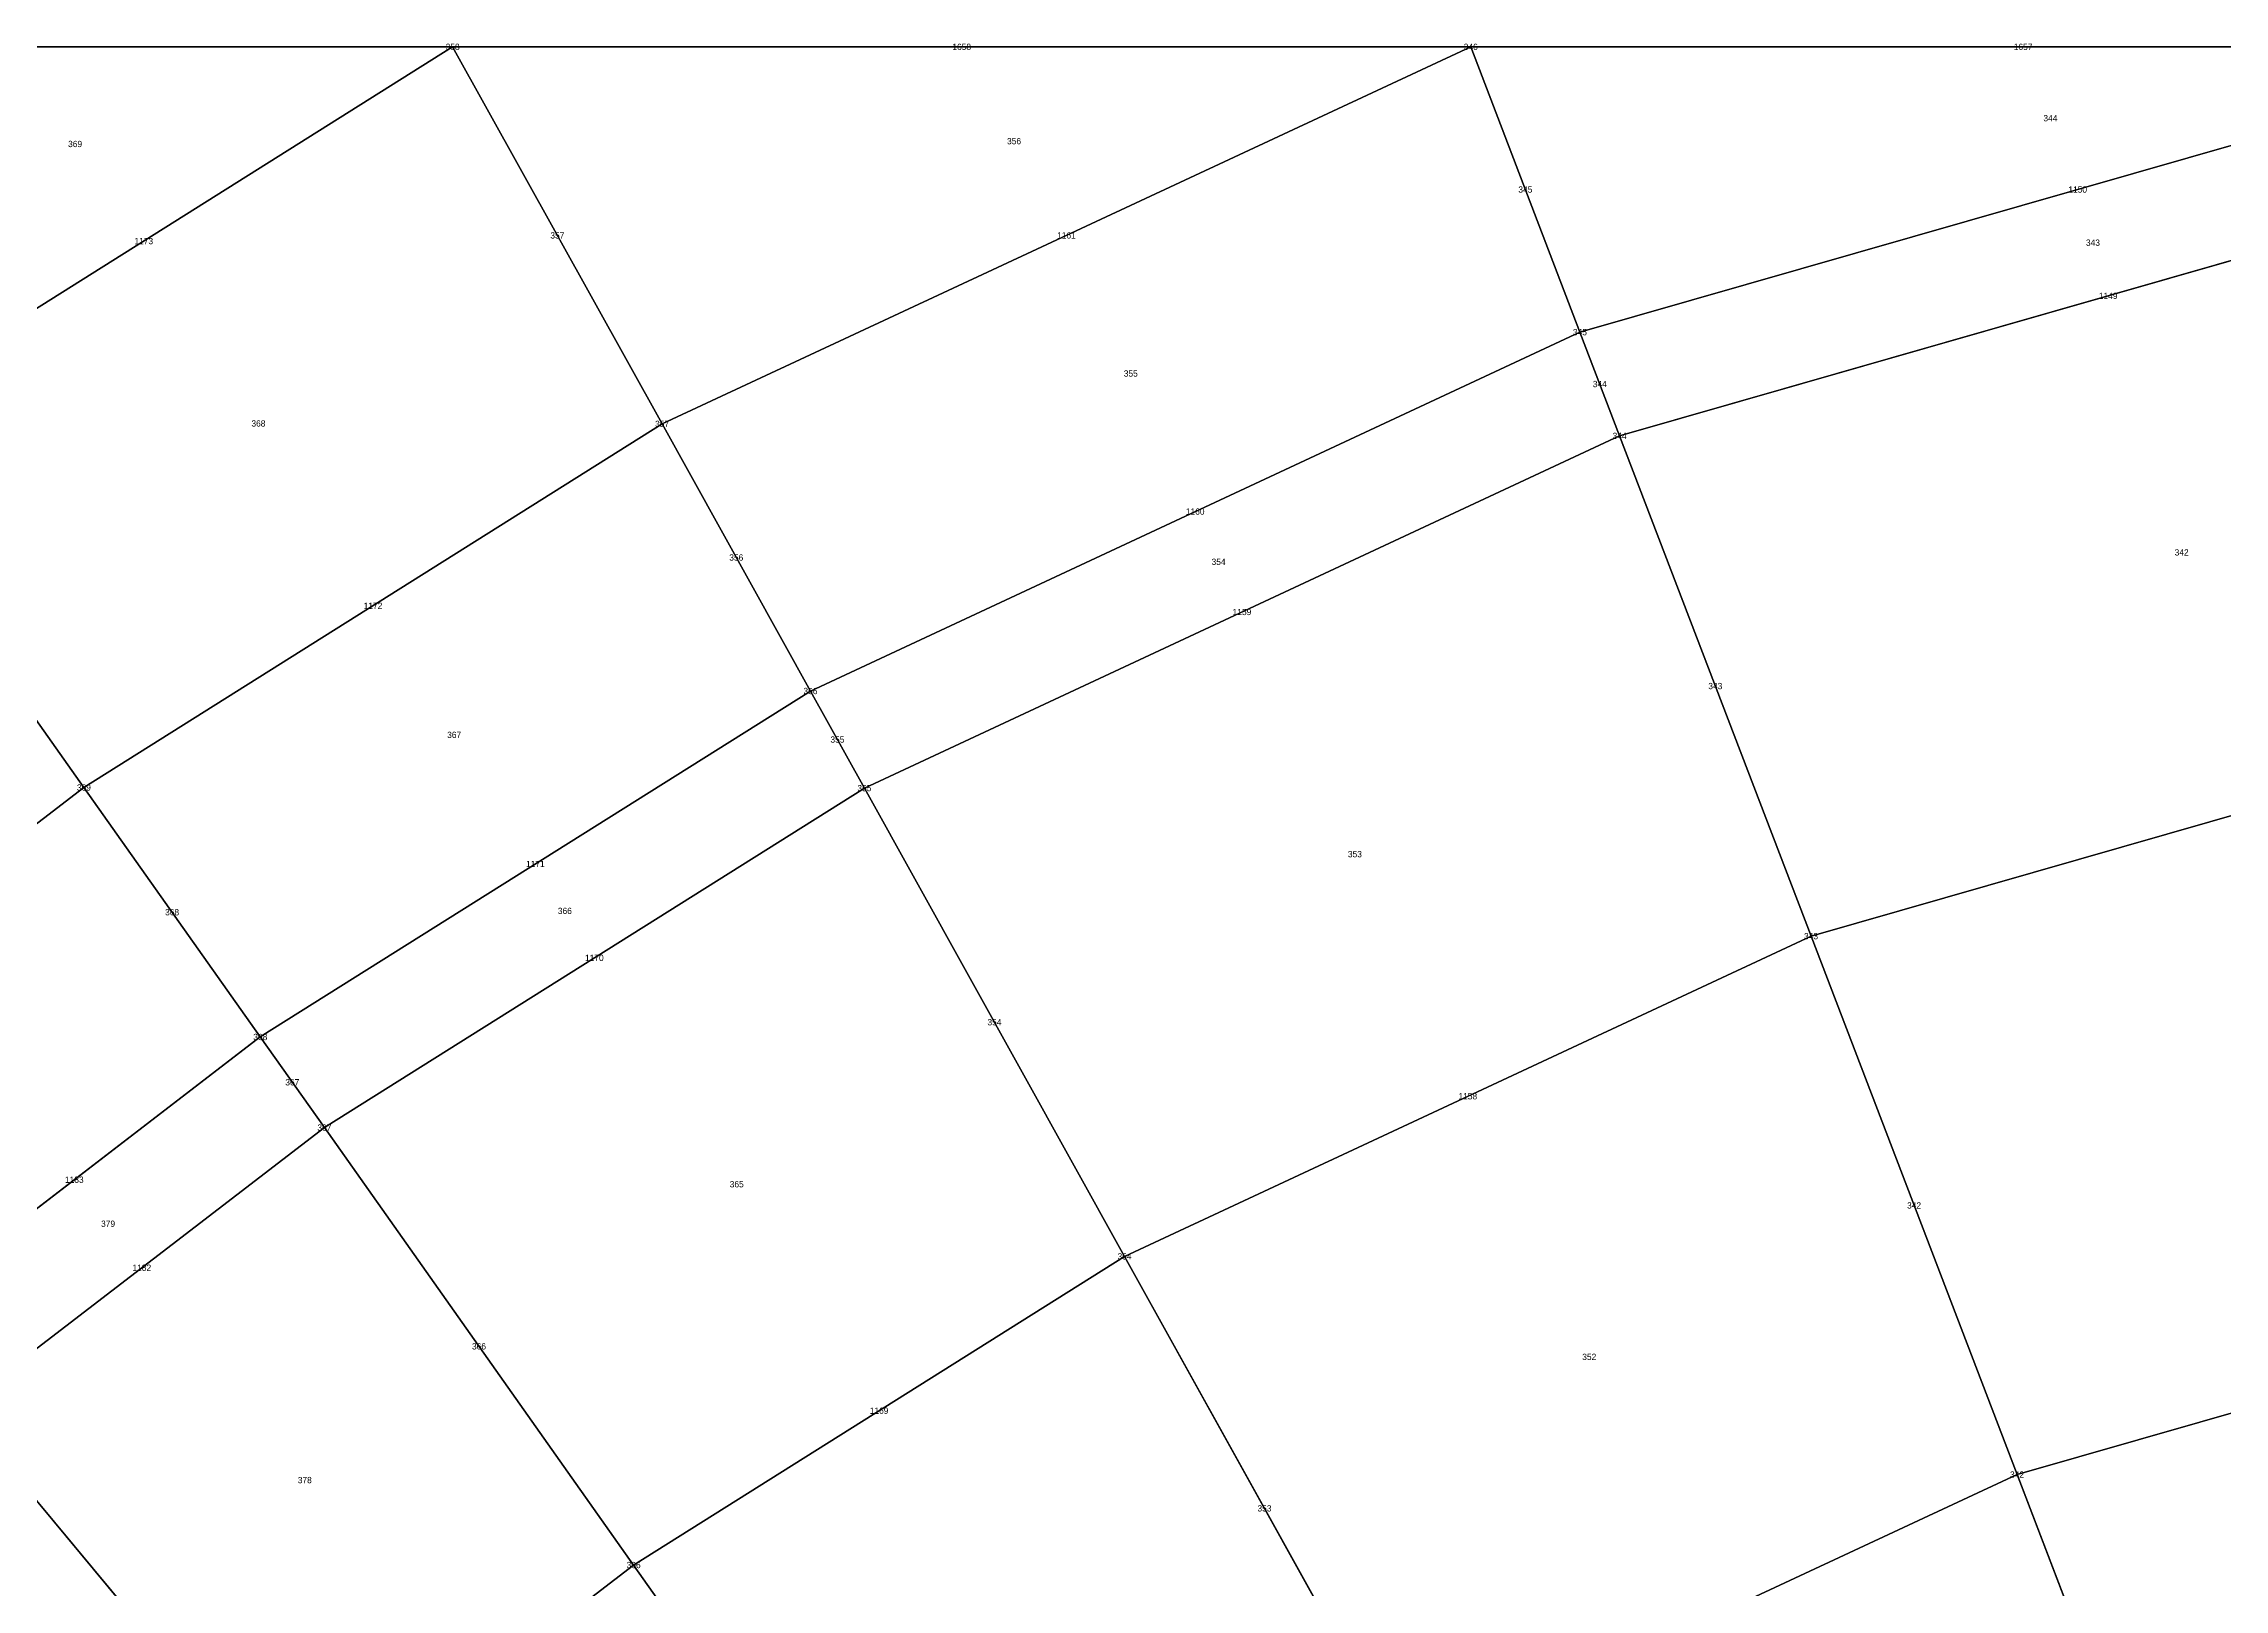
# Model space of a CAD drawing. Header units: metres. Extents: x -1.88 to 1.88, y -1.88 to 1.88.
# Drawn here: x -1.172 to -0.478, y 1.384 to 1.876 of the extents above; entities that cross this region are included whole.
import ezdxf
from ezdxf.enums import TextEntityAlignment as Align

# ---------------------------------------------------------------- set-up
doc = ezdxf.new("R2010")
doc.units = ezdxf.units.M

msp = doc.modelspace()

# ---------------------------------------------------------------- linework, layer by layer
at = {"layer": 'BRANCHES'}
for p, q in [((-1.04169, 1.875, 1.55901), (-1.32583, 1.875, 1.32583)), ((-1.04169, 1.875, 1.55901), (-1.23838, 1.75133, 1.55901)), ((-0.975, 1.75495, 1.73227), (-1.04169, 1.875, 1.55901)), ((-0.71753, 1.875, 1.73227), (-1.04169, 1.875, 1.55901)), ((-0.71753, 1.875, 1.73227), (-0.975, 1.75495, 1.73227)), ((-0.68277, 1.78417, 1.83897), (-0.71753, 1.875, 1.73227)), ((-0.36579, 1.875, 1.83897), (-0.71753, 1.875, 1.73227)), ((-0.36579, 1.875, 1.83897), (-0.68277, 1.78417, 1.83897)), ((-0.35903, 1.84031, 1.875), (-0.67014, 1.75115, 1.875)), ((-0.68277, 1.78417, 1.83897), (-0.92777, 1.66993, 1.83897)), ((-0.67014, 1.75115, 1.875), (-0.68277, 1.78417, 1.83897)), ((-1.15909, 1.6392, 1.73227), (-1.23838, 1.75133, 1.55901)), ((-0.975, 1.75495, 1.73227), (-1.15909, 1.6392, 1.73227)), ((-0.92777, 1.66993, 1.83897), (-0.975, 1.75495, 1.73227)), ((-0.67014, 1.75115, 1.875), (-0.9106, 1.63903, 1.875)), ((-0.60918, 1.59187, 2.03128), (-0.67014, 1.75115, 1.875)), ((-0.92777, 1.66993, 1.83897), (-1.10294, 1.55979, 1.83897)), ((-0.9106, 1.63903, 1.875), (-0.92777, 1.66993, 1.83897)), ((-0.32637, 1.67291, 2.03128), (-0.60918, 1.59187, 2.03128)), ((-1.15909, 1.6392, 1.73227), (-1.28354, 1.5437, 1.73227)), ((-1.10294, 1.55979, 1.83897), (-1.15909, 1.6392, 1.73227)), ((-0.9106, 1.63903, 1.875), (-1.08253, 1.53093, 1.875)), ((-0.82777, 1.48995, 2.03128), (-0.9106, 1.63903, 1.875)), ((-0.60918, 1.59187, 2.03128), (-0.82777, 1.48995, 2.03128)), ((-0.54359, 1.42047, 2.1721), (-0.60918, 1.59187, 2.03128)), ((-1.10294, 1.55979, 1.83897), (-1.22136, 1.46892, 1.83897)), ((-1.08253, 1.53093, 1.875), (-1.10294, 1.55979, 1.83897)), ((-1.08253, 1.53093, 1.875), (-1.19876, 1.44174, 1.875)), ((-0.98406, 1.39168, 2.03128), (-1.08253, 1.53093, 1.875)), ((-0.82777, 1.48995, 2.03128), (-0.98406, 1.39168, 2.03128)), ((-0.73864, 1.32952, 2.1721), (-0.82777, 1.48995, 2.03128)), ((-0.29123, 1.49278, 2.1721), (-0.54359, 1.42047, 2.1721)), ((-1.08972, 1.31059, 2.03128), (-1.19876, 1.44174, 1.875)), ((-0.54359, 1.42047, 2.1721), (-0.73864, 1.32952, 2.1721)), ((-0.47386, 1.23825, 2.2964), (-0.54359, 1.42047, 2.1721)), ((-0.98406, 1.39168, 2.03128), (-1.08972, 1.31059, 2.03128)), ((-0.87811, 1.24183, 2.1721), (-0.98406, 1.39168, 2.03128))]:
    msp.add_line(p, q, dxfattribs=at)
at = {"layer": 'Faces'}
for points in [[(-1.04169, 1.875, 1.55901), (-1.23838, 1.75133, 1.55901), (-1.32583, 1.875, 1.32583), (-1.04169, 1.875, 1.55901)], [(-0.975, 1.75495, 1.73227), (-1.15909, 1.6392, 1.73227), (-1.23838, 1.75133, 1.55901), (-1.04169, 1.875, 1.55901)], [(-0.71753, 1.875, 1.73227), (-0.975, 1.75495, 1.73227), (-1.04169, 1.875, 1.55901), (-0.71753, 1.875, 1.73227)], [(-0.68277, 1.78417, 1.83897), (-0.92777, 1.66993, 1.83897), (-0.975, 1.75495, 1.73227), (-0.71753, 1.875, 1.73227)], [(-0.36579, 1.875, 1.83897), (-0.68277, 1.78417, 1.83897), (-0.71753, 1.875, 1.73227), (-0.36579, 1.875, 1.83897)], [(-0.35903, 1.84031, 1.875), (-0.67014, 1.75115, 1.875), (-0.68277, 1.78417, 1.83897), (-0.36579, 1.875, 1.83897)], [(-0.32637, 1.67291, 2.03128), (-0.60918, 1.59187, 2.03128), (-0.67014, 1.75115, 1.875), (-0.35903, 1.84031, 1.875)], [(-0.67014, 1.75115, 1.875), (-0.9106, 1.63903, 1.875), (-0.92777, 1.66993, 1.83897), (-0.68277, 1.78417, 1.83897)], [(-1.15909, 1.6392, 1.73227), (-1.28354, 1.5437, 1.73227), (-1.37134, 1.6493, 1.55901), (-1.23838, 1.75133, 1.55901)], [(-0.92777, 1.66993, 1.83897), (-1.10294, 1.55979, 1.83897), (-1.15909, 1.6392, 1.73227), (-0.975, 1.75495, 1.73227)], [(-0.60918, 1.59187, 2.03128), (-0.82777, 1.48995, 2.03128), (-0.9106, 1.63903, 1.875), (-0.67014, 1.75115, 1.875)], [(-0.9106, 1.63903, 1.875), (-1.08253, 1.53093, 1.875), (-1.10294, 1.55979, 1.83897), (-0.92777, 1.66993, 1.83897)], [(-0.29123, 1.49278, 2.1721), (-0.54359, 1.42047, 2.1721), (-0.60918, 1.59187, 2.03128), (-0.32637, 1.67291, 2.03128)], [(-1.10294, 1.55979, 1.83897), (-1.22136, 1.46892, 1.83897), (-1.28354, 1.5437, 1.73227), (-1.15909, 1.6392, 1.73227)], [(-0.82777, 1.48995, 2.03128), (-0.98406, 1.39168, 2.03128), (-1.08253, 1.53093, 1.875), (-0.9106, 1.63903, 1.875)], [(-0.54359, 1.42047, 2.1721), (-0.73864, 1.32952, 2.1721), (-0.82777, 1.48995, 2.03128), (-0.60918, 1.59187, 2.03128)], [(-1.08253, 1.53093, 1.875), (-1.19876, 1.44174, 1.875), (-1.22136, 1.46892, 1.83897), (-1.10294, 1.55979, 1.83897)], [(-0.98406, 1.39168, 2.03128), (-1.08972, 1.31059, 2.03128), (-1.19876, 1.44174, 1.875), (-1.08253, 1.53093, 1.875)], [(-0.73864, 1.32952, 2.1721), (-0.87811, 1.24183, 2.1721), (-0.98406, 1.39168, 2.03128), (-0.82777, 1.48995, 2.03128)], [(-0.25387, 1.30129, 2.2964), (-0.47386, 1.23825, 2.2964), (-0.54359, 1.42047, 2.1721), (-0.29123, 1.49278, 2.1721)], [(-1.08972, 1.31059, 2.03128), (-1.15664, 1.25193, 2.03128), (-1.27237, 1.37721, 1.875), (-1.19876, 1.44174, 1.875)], [(-0.47386, 1.23825, 2.2964), (-0.64389, 1.15897, 2.2964), (-0.73864, 1.32952, 2.1721), (-0.54359, 1.42047, 2.1721)], [(-0.87811, 1.24183, 2.1721), (-0.97239, 1.16948, 2.1721), (-1.08972, 1.31059, 2.03128), (-0.98406, 1.39168, 2.03128)]]:
    msp.add_3dface(points, dxfattribs=at)
at = {"layer": 'NODI-Estradosso'}
for p in [(-1.04169, 1.875, 2.02768), (-0.71753, 1.875, 2.16374), (-0.68277, 1.78417, 2.25007), (-0.975, 1.75495, 2.16374), (-0.67014, 1.75115, 2.27961), (-0.92777, 1.66993, 2.25007), (-1.15909, 1.6392, 2.16374), (-0.9106, 1.63903, 2.27961), (-0.60918, 1.59187, 2.40979), (-1.10294, 1.55979, 2.25007), (-1.08253, 1.53093, 2.27961), (-0.82777, 1.48995, 2.40979), (-0.54359, 1.42047, 2.52963), (-0.98406, 1.39168, 2.40979)]:
    msp.add_point(p, dxfattribs=at)
at = {"layer": 'NODI-Intradosso'}
for p in [(-1.04169, 1.875, 1.55901), (-0.71753, 1.875, 1.73227), (-0.68277, 1.78417, 1.83897), (-0.975, 1.75495, 1.73227), (-0.67014, 1.75115, 1.875), (-0.92777, 1.66993, 1.83897), (-1.15909, 1.6392, 1.73227), (-0.9106, 1.63903, 1.875), (-0.60918, 1.59187, 2.03128), (-1.10294, 1.55979, 1.83897), (-1.08253, 1.53093, 1.875), (-0.82777, 1.48995, 2.03128), (-0.54359, 1.42047, 2.1721), (-0.98406, 1.39168, 2.03128)]:
    msp.add_point(p, dxfattribs=at)

# ---------------------------------------------------------------- texts
at = {"layer": 'BRANCHES-Index'}
for s, p in [('1658', (-0.87961, 1.875, 1.64564)), ('1657', (-0.54166, 1.875, 1.78562)), ('345', (-0.70015, 1.82958, 1.78562)), ('1150', (-0.52428, 1.82958, 1.83897)), ('1173', (-1.14004, 1.81317, 1.55901)), ('357', (-1.00835, 1.81498, 1.64564)), ('1161', (-0.84627, 1.81498, 1.73227)), ('1149', (-0.51458, 1.79573, 1.875)), ('344', (-0.67645, 1.76766, 1.85699)), ('1160', (-0.80527, 1.72705, 1.83897)), ('356', (-0.95138, 1.71244, 1.78562)), ('1172', (-1.06704, 1.69708, 1.73227)), ('1159', (-0.79037, 1.69509, 1.875)), ('343', (-0.63966, 1.67151, 1.95314)), ('355', (-0.91918, 1.65448, 1.85699)), ('1171', (-1.01535, 1.61486, 1.83897)), ('368', (-1.13102, 1.5995, 1.78562)), ('1170', (-0.99657, 1.58498, 1.875)), ('354', (-0.86918, 1.56449, 1.95314)), ('367', (-1.09274, 1.54536, 1.85699)), ('1158', (-0.71848, 1.54091, 2.03128)), ('1183', (-1.16215, 1.51435, 1.83897)), ('342', (-0.57638, 1.50617, 2.10169)), ('1182', (-1.14065, 1.48633, 1.875)), ('366', (-1.0333, 1.4613, 1.95314)), ('1169', (-0.90592, 1.44081, 2.03128)), ('353', (-0.78321, 1.40973, 2.10169))]:
    msp.add_text(s, height=0.002, dxfattribs=at).set_placement(p, align=Align.MIDDLE_CENTER)
at = {"layer": 'Faces-Index'}
for s, p in [('344', (-0.53297, 1.85229, 1.8123)), ('369', (-1.1619, 1.84408, 1.50071)), ('356', (-0.86294, 1.84499, 1.68896)), ('343', (-0.51943, 1.81266, 1.85699)), ('355', (-0.82577, 1.77101, 1.78562)), ('368', (-1.10354, 1.75512, 1.64564)), ('342', (-0.49118, 1.71406, 1.95314)), ('354', (-0.79782, 1.71107, 1.85699)), ('367', (-1.0412, 1.65597, 1.78562)), ('353', (-0.75442, 1.618, 1.95314)), ('366', (-1.00596, 1.59992, 1.85699)), ('365', (-0.95124, 1.5129, 1.95314)), ('379', (-1.1514, 1.50034, 1.85699)), ('352', (-0.6798, 1.45795, 2.10169)), ('378', (-1.08877, 1.41873, 1.95314))]:
    msp.add_text(s, height=0.002, dxfattribs=at).set_placement(p, align=Align.MIDDLE_CENTER)
at = {"layer": 'NODI-Index'}
for s, p in [('358', (-1.04169, 1.875, 1.55901)), ('346', (-0.71753, 1.875, 1.73227)), ('345', (-0.68277, 1.78417, 1.83897)), ('357', (-0.975, 1.75495, 1.73227)), ('344', (-0.67014, 1.75115, 1.875)), ('356', (-0.92777, 1.66993, 1.83897)), ('369', (-1.15909, 1.6392, 1.73227)), ('355', (-0.9106, 1.63903, 1.875)), ('343', (-0.60918, 1.59187, 2.03128)), ('368', (-1.10294, 1.55979, 1.83897)), ('367', (-1.08253, 1.53093, 1.875)), ('354', (-0.82777, 1.48995, 2.03128)), ('342', (-0.54359, 1.42047, 2.1721)), ('366', (-0.98406, 1.39168, 2.03128))]:
    msp.add_text(s, height=0.002, dxfattribs=at).set_placement(p, align=Align.MIDDLE_CENTER)

doc.saveas('drawing.dxf')
